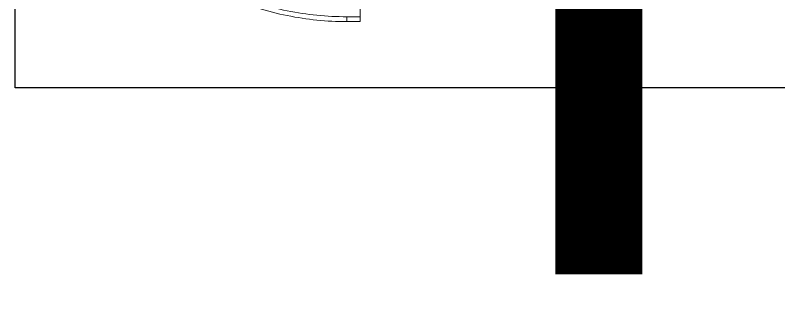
# Model space of a CAD drawing. Extents: x 27938 to 650306, y -92720 to 1524912.
# Drawn here: x 289916.6 to 290400.7, y 672411.3 to 672603.2 of the extents above; entities that cross this region are included whole.
import ezdxf

# ---------------------------------------------------------------- set-up
doc = ezdxf.new("R2010")
doc.units = 0
doc.header["$LTSCALE"] = 1000
doc.header["$MEASUREMENT"] = 0
doc.layers.add('PIPE-污水', color=2, linetype='W')
doc.layers.add('看线', color=251, linetype='Continuous')
doc.layers.add('平面-空调预留孔', color=173, linetype='Continuous', lineweight=15)
doc.styles.get("Standard").update_dxf_attribs({"font": 'gbenor.shx', "bigfont": 'gbcbig.shx'})
doc.linetypes.add('W', pattern='A,3,-0.2,["W",Standard,S=0.25,R=0,X=-0.1,Y=-0.115],-0.2', length=3.4)

# ---------------------------------------------------------------- blocks, each defined once
blk = doc.blocks.new('gdgdgdrgdfsfs')
at = {"layer": '平面-空调预留孔', "color": 0}
for p, q in [((701461.18, 763659.61), (701461.18, 763674.13)), ((701461.18, 763662.68), (701452.7, 763662.68)), ((701452.7, 763659.61), (701452.7, 763662.68)), ((701452.7, 763659.61), (701461.18, 763659.61))]:
    blk.add_line(p, q, dxfattribs=at)
for points, knots in [([(701452.7, 763662.68), (701446.39, 763662.68), (701433.77, 763663.31), (701414.96, 763666.16), (701402.57, 763669.31), (701396.44, 763671.2)], [0, 0, 0, 0, 24.256764, 48.502888, 72.728, 72.728, 72.728, 72.728]), ([(701396.44, 763668.13), (701402.57, 763666.25), (701414.96, 763663.09), (701433.77, 763660.24), (701446.39, 763659.61), (701452.7, 763659.61)], [0, 0, 0, 0, 24.22556, 48.472753, 72.728, 72.728, 72.728, 72.728])]:
    blk.add_open_spline(points, degree=3, knots=knots, dxfattribs=at)

msp = doc.modelspace()

# ---------------------------------------------------------------- linework, layer by layer
at = {"layer": 'PIPE-污水', "const_width": 55}
msp.add_lwpolyline([(290286.58, 673327.17), (290286.58, 672438.78)], dxfattribs=at)
at = {"layer": '看线', "color": 8, "ltscale": 0.5}
msp.add_lwpolyline([(291916.58, 672907.17), (291916.58, 672557.17), (289916.58, 672557.17), (289916.58, 672907.17)], dxfattribs=at)

# ---------------------------------------------------------------- block references
at = {"layer": '平面-空调预留孔', "color": 8}
msp.add_blockref('gdgdgdrgdfsfs', (-411325.94, -91060.38), dxfattribs=at)

doc.saveas('drawing.dxf')
